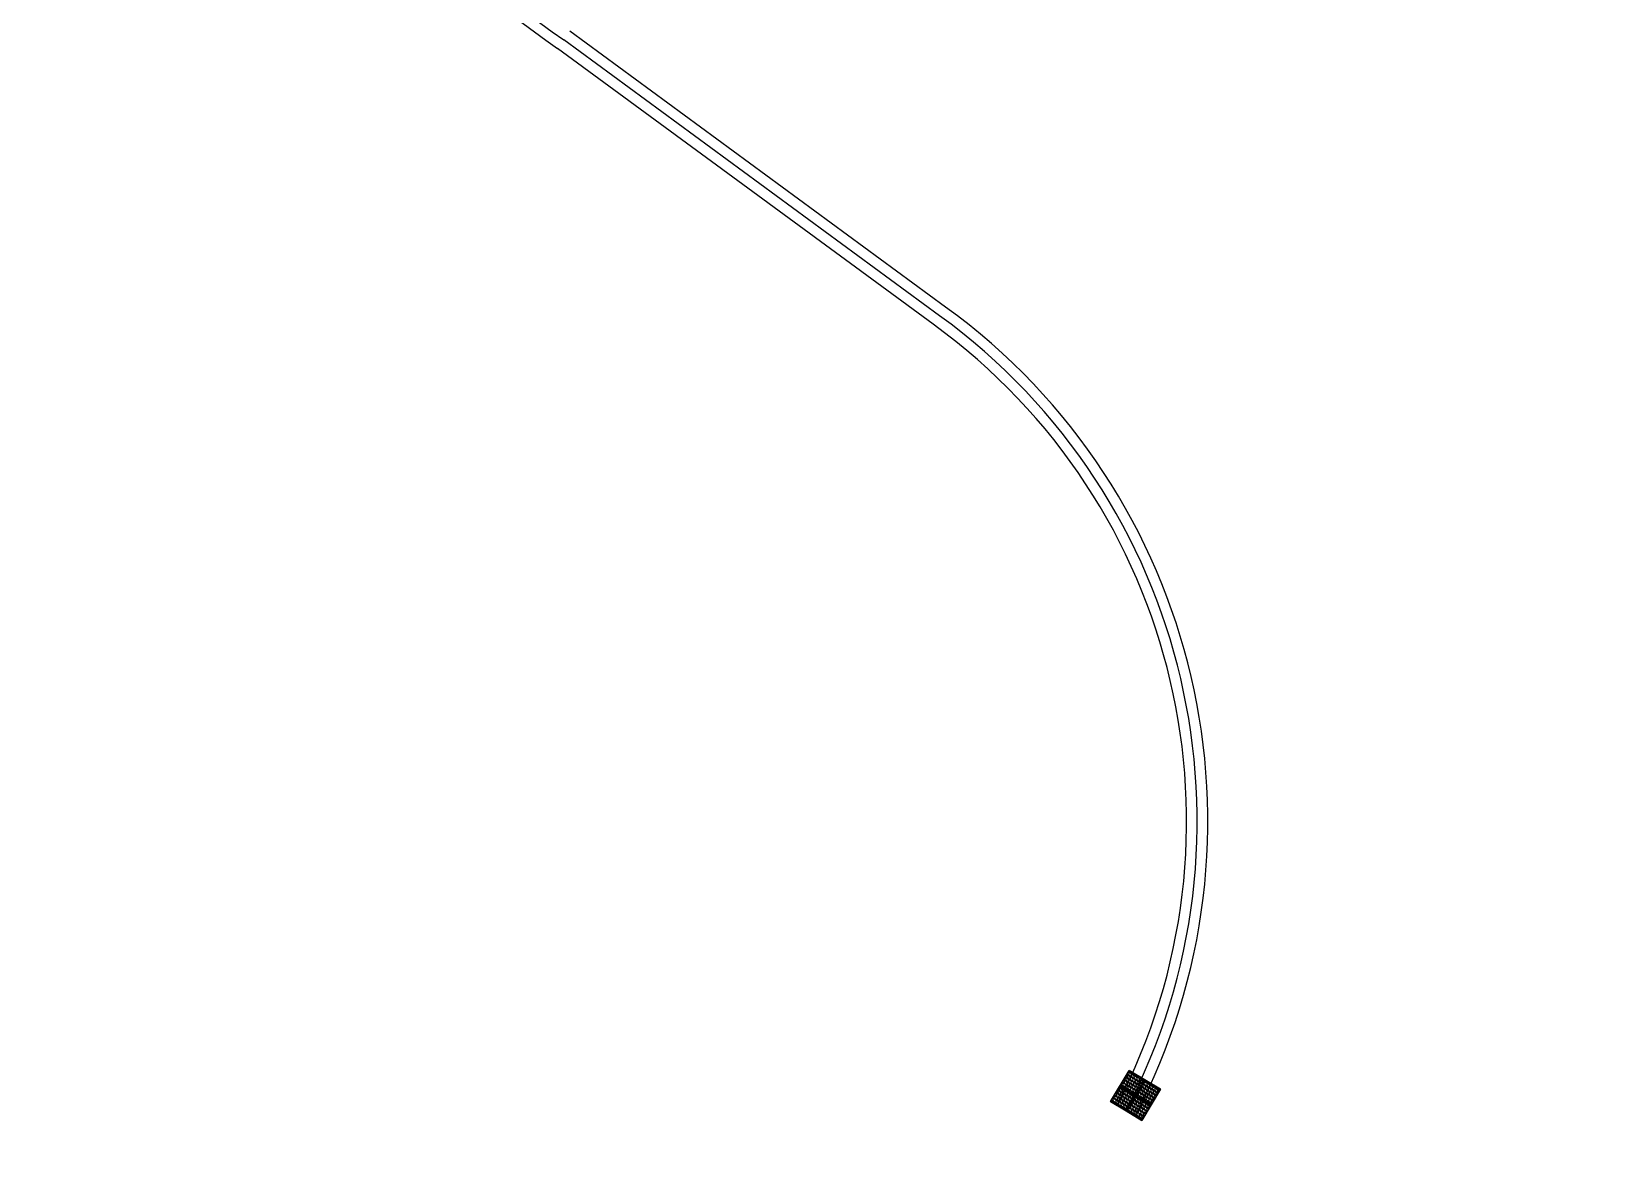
# Model space of a CAD drawing. Header units: millimetres. Extents: x 832728086 to 834530684, y 817551485 to 818349469.
# Drawn here: x 832978277 to 833004076, y 817876257 to 817894649 of the extents above; entities that cross this region are included whole.
import ezdxf

# ---------------------------------------------------------------- set-up
doc = ezdxf.new("R2010")
doc.units = ezdxf.units.MM
doc.header["$LTSCALE"] = 100
doc.layers.add('000-helpline', color=30, linetype='Continuous', lineweight=30, plot=False)
doc.layers.add('000-Tactile-l', color=8, linetype='Continuous')

# ---------------------------------------------------------------- blocks, each defined once
blk = doc.blocks.new('tactile')
at = {"layer": '000-helpline', "ltscale": 0.015}
for points in [[(834142.374, 817931.171), (834142.631, 817931.016), (834142.477, 817930.759), (834142.219, 817930.913)], [(834142.631, 817931.016), (834142.888, 817930.862), (834142.734, 817930.604), (834142.477, 817930.759)], [(834142.219, 817930.913), (834142.477, 817930.759), (834142.322, 817930.502), (834142.065, 817930.656)], [(834142.477, 817930.759), (834142.734, 817930.604), (834142.579, 817930.347), (834142.322, 817930.502)]]:
    blk.add_lwpolyline(points, close=True, dxfattribs=at)
at = {"layer": '000-Tactile-l', "ltscale": 5e-05}
for p, q in [((834139.346, 817943.757), (834133.151, 817948.305)), ((834139.243, 817943.616), (834133.049, 817948.163)), ((834139.14, 817943.474), (834132.947, 817948.021))]:
    blk.add_line(p, q, dxfattribs=at)
at = {"layer": '000-Tactile-l'}
blk.add_lwpolyline([(834142.065, 817930.656), (834142.374, 817931.171), (834142.888, 817930.862), (834142.579, 817930.347)], close=True, dxfattribs=at)
at = {"layer": '000-Tactile-l', "ltscale": 0.015}
for centre, radius in [((834142.305, 817931.008), 0.0175), ((834142.305, 817931.008), 0.0125), ((834142.331, 817931.051), 0.0175), ((834142.331, 817931.051), 0.0125), ((834142.357, 817931.093), 0.0175), ((834142.357, 817931.093), 0.0125), ((834142.374, 817931.025), 0.0175), ((834142.374, 817931.025), 0.0125), ((834142.383, 817931.136), 0.0175), ((834142.383, 817931.136), 0.0125), ((834142.4, 817931.068), 0.0175), ((834142.4, 817931.068), 0.0125), ((834142.417, 817930.999), 0.0175), ((834142.417, 817930.999), 0.0125), ((834142.425, 817931.11), 0.0175), ((834142.425, 817931.11), 0.0125), ((834142.443, 817931.042), 0.0175), ((834142.443, 817931.042), 0.0125), ((834142.468, 817931.085), 0.0175), ((834142.468, 817931.085), 0.0125), ((834142.485, 817931.016), 0.0175), ((834142.485, 817931.016), 0.0125), ((834142.511, 817931.059), 0.0175), ((834142.511, 817931.059), 0.0125), ((834142.528, 817930.99), 0.0175), ((834142.554, 817931.033), 0.0175), ((834142.554, 817931.033), 0.0125), ((834142.597, 817931.007), 0.0175), ((834142.597, 817931.007), 0.0125), ((834142.151, 817930.751), 0.0175), ((834142.151, 817930.751), 0.0125), ((834142.177, 817930.793), 0.0175), ((834142.177, 817930.793), 0.0125), ((834142.202, 817930.836), 0.0175), ((834142.202, 817930.836), 0.0125), ((834142.219, 817930.768), 0.0175), ((834142.219, 817930.768), 0.0125), ((834142.228, 817930.879), 0.0175), ((834142.228, 817930.879), 0.0125), ((834142.245, 817930.81), 0.0175), ((834142.245, 817930.81), 0.0125), ((834142.254, 817930.922), 0.0175), ((834142.254, 817930.922), 0.0125), ((834142.262, 817930.742), 0.0175), ((834142.262, 817930.742), 0.0125), ((834142.271, 817930.853), 0.0175), ((834142.271, 817930.853), 0.0125), ((834142.28, 817930.965), 0.0175), ((834142.28, 817930.965), 0.0125), ((834142.288, 817930.785), 0.0175), ((834142.288, 817930.785), 0.0125), ((834142.297, 817930.896), 0.0175), ((834142.297, 817930.896), 0.0125), ((834142.314, 817930.828), 0.0175), ((834142.314, 817930.828), 0.0125), ((834142.322, 817930.939), 0.0175), ((834142.322, 817930.939), 0.0125), ((834142.331, 817930.759), 0.0175), ((834142.331, 817930.759), 0.0125), ((834142.339, 817930.87), 0.0175), ((834142.339, 817930.87), 0.0125), ((834142.348, 817930.982), 0.0175), ((834142.348, 817930.982), 0.0125), ((834142.357, 817930.802), 0.0175), ((834142.357, 817930.802), 0.0125), ((834142.365, 817930.913), 0.0175), ((834142.365, 817930.913), 0.0125), ((834142.374, 817930.733), 0.0175), ((834142.382, 817930.845), 0.0175), ((834142.382, 817930.845), 0.0125), ((834142.391, 817930.956), 0.0175), ((834142.391, 817930.956), 0.0125), ((834142.399, 817930.776), 0.0175), ((834142.399, 817930.776), 0.0125), ((834142.408, 817930.888), 0.0175), ((834142.408, 817930.888), 0.0125), ((834142.425, 817930.819), 0.0175), ((834142.425, 817930.819), 0.0125), ((834142.434, 817930.93), 0.0175), ((834142.434, 817930.93), 0.0125), ((834142.442, 817930.75), 0.0175), ((834142.442, 817930.75), 0.0125), ((834142.451, 817930.862), 0.0175), ((834142.451, 817930.862), 0.0125), ((834142.46, 817930.973), 0.0175), ((834142.46, 817930.973), 0.0125), ((834142.468, 817930.793), 0.0175), ((834142.468, 817930.793), 0.0125), ((834142.477, 817930.905), 0.0175), ((834142.477, 817930.905), 0.0125), ((834142.494, 817930.836), 0.0175), ((834142.494, 817930.836), 0.0125), ((834142.502, 817930.948), 0.0175), ((834142.502, 817930.948), 0.0125), ((834142.511, 817930.767), 0.0175), ((834142.511, 817930.767), 0.0125), ((834142.52, 817930.879), 0.0175), ((834142.52, 817930.879), 0.0125), ((834142.528, 817930.99), 0.0125), ((834142.537, 817930.81), 0.0175), ((834142.537, 817930.81), 0.0125), ((834142.545, 817930.922), 0.0175), ((834142.545, 817930.922), 0.0125), ((834142.554, 817930.742), 0.0175), ((834142.554, 817930.742), 0.0125), ((834142.562, 817930.853), 0.0175), ((834142.562, 817930.853), 0.0125), ((834142.571, 817930.965), 0.0175), ((834142.571, 817930.965), 0.0125), ((834142.58, 817930.785), 0.0175), ((834142.58, 817930.785), 0.0125), ((834142.588, 817930.896), 0.0175), ((834142.588, 817930.896), 0.0125), ((834142.605, 817930.827), 0.0175), ((834142.605, 817930.827), 0.0125), ((834142.614, 817930.939), 0.0175), ((834142.614, 817930.939), 0.0125), ((834142.622, 817930.759), 0.0175), ((834142.622, 817930.759), 0.0125), ((834142.631, 817930.87), 0.0175), ((834142.631, 817930.87), 0.0125), ((834142.64, 817930.982), 0.0175), ((834142.64, 817930.982), 0.0125), ((834142.648, 817930.802), 0.0175), ((834142.648, 817930.802), 0.0125), ((834142.657, 817930.913), 0.0175), ((834142.657, 817930.913), 0.0125), ((834142.665, 817930.733), 0.0175), ((834142.674, 817930.844), 0.0175), ((834142.674, 817930.844), 0.0125), ((834142.683, 817930.956), 0.0175), ((834142.683, 817930.956), 0.0125), ((834142.691, 817930.776), 0.0175), ((834142.691, 817930.776), 0.0125), ((834142.7, 817930.887), 0.0175), ((834142.7, 817930.887), 0.0125), ((834142.717, 817930.819), 0.0175), ((834142.717, 817930.819), 0.0125), ((834142.725, 817930.93), 0.0175), ((834142.725, 817930.93), 0.0125), ((834142.734, 817930.75), 0.0175), ((834142.734, 817930.75), 0.0125), ((834142.743, 817930.862), 0.0175), ((834142.743, 817930.862), 0.0125), ((834142.76, 817930.793), 0.0175), ((834142.76, 817930.793), 0.0125), ((834142.768, 817930.904), 0.0175), ((834142.768, 817930.904), 0.0125), ((834142.785, 817930.836), 0.0175), ((834142.785, 817930.836), 0.0125), ((834142.802, 817930.767), 0.0175), ((834142.802, 817930.767), 0.0125), ((834142.811, 817930.879), 0.0175), ((834142.811, 817930.879), 0.0125), ((834142.828, 817930.81), 0.0175), ((834142.828, 817930.81), 0.0125), ((834142.854, 817930.853), 0.0175), ((834142.854, 817930.853), 0.0125), ((834142.099, 817930.665), 0.0175), ((834142.099, 817930.665), 0.0125), ((834142.125, 817930.708), 0.0175), ((834142.125, 817930.708), 0.0125), ((834142.142, 817930.639), 0.0175), ((834142.142, 817930.639), 0.0125), ((834142.168, 817930.682), 0.0175), ((834142.168, 817930.682), 0.0125), ((834142.185, 817930.613), 0.0175), ((834142.185, 817930.613), 0.0125), ((834142.194, 817930.725), 0.0175), ((834142.194, 817930.725), 0.0125), ((834142.211, 817930.656), 0.0175), ((834142.211, 817930.656), 0.0125), ((834142.228, 817930.588), 0.0175), ((834142.228, 817930.588), 0.0125), ((834142.236, 817930.699), 0.0175), ((834142.236, 817930.699), 0.0125), ((834142.254, 817930.63), 0.0175), ((834142.254, 817930.63), 0.0125), ((834142.271, 817930.562), 0.0175), ((834142.271, 817930.562), 0.0125), ((834142.279, 817930.673), 0.0175), ((834142.279, 817930.673), 0.0125), ((834142.296, 817930.605), 0.0175), ((834142.296, 817930.605), 0.0125), ((834142.305, 817930.716), 0.0175), ((834142.305, 817930.716), 0.0125), ((834142.314, 817930.536), 0.0175), ((834142.314, 817930.536), 0.0125), ((834142.322, 817930.647), 0.0175), ((834142.322, 817930.647), 0.0125), ((834142.339, 817930.579), 0.0175), ((834142.339, 817930.579), 0.0125), ((834142.348, 817930.69), 0.0175), ((834142.348, 817930.69), 0.0125), ((834142.356, 817930.51), 0.0175), ((834142.356, 817930.51), 0.0125), ((834142.365, 817930.622), 0.0175), ((834142.365, 817930.622), 0.0125), ((834142.374, 817930.733), 0.0125), ((834142.382, 817930.553), 0.0175), ((834142.382, 817930.553), 0.0125), ((834142.391, 817930.665), 0.0175), ((834142.391, 817930.665), 0.0125), ((834142.399, 817930.485), 0.0175), ((834142.399, 817930.485), 0.0125), ((834142.408, 817930.596), 0.0175), ((834142.408, 817930.596), 0.0125), ((834142.417, 817930.707), 0.0175), ((834142.417, 817930.707), 0.0125), ((834142.425, 817930.527), 0.0175), ((834142.425, 817930.527), 0.0125), ((834142.434, 817930.639), 0.0175), ((834142.434, 817930.639), 0.0125), ((834142.451, 817930.57), 0.0175), ((834142.451, 817930.57), 0.0125), ((834142.459, 817930.682), 0.0175), ((834142.459, 817930.682), 0.0125), ((834142.468, 817930.502), 0.0175), ((834142.468, 817930.502), 0.0125), ((834142.477, 817930.613), 0.0175), ((834142.477, 817930.613), 0.0125), ((834142.485, 817930.725), 0.0175), ((834142.485, 817930.725), 0.0125), ((834142.494, 817930.544), 0.0175), ((834142.494, 817930.544), 0.0125), ((834142.502, 817930.656), 0.0175), ((834142.502, 817930.656), 0.0125), ((834142.511, 817930.476), 0.0175), ((834142.511, 817930.476), 0.0125), ((834142.519, 817930.587), 0.0175), ((834142.519, 817930.587), 0.0125), ((834142.528, 817930.699), 0.0175), ((834142.528, 817930.699), 0.0125), ((834142.536, 817930.519), 0.0175), ((834142.536, 817930.519), 0.0125), ((834142.545, 817930.63), 0.0175), ((834142.545, 817930.63), 0.0125), ((834142.562, 817930.562), 0.0175), ((834142.562, 817930.562), 0.0125), ((834142.571, 817930.673), 0.0175), ((834142.571, 817930.673), 0.0125), ((834142.579, 817930.493), 0.0175), ((834142.579, 817930.493), 0.0125), ((834142.588, 817930.604), 0.0175), ((834142.588, 817930.604), 0.0125), ((834142.597, 817930.716), 0.0175), ((834142.597, 817930.716), 0.0125), ((834142.605, 817930.536), 0.0175), ((834142.605, 817930.536), 0.0125), ((834142.614, 817930.647), 0.0175), ((834142.614, 817930.647), 0.0125), ((834142.631, 817930.579), 0.0175), ((834142.631, 817930.579), 0.0125), ((834142.64, 817930.69), 0.0175), ((834142.64, 817930.69), 0.0125), ((834142.648, 817930.51), 0.0175), ((834142.648, 817930.51), 0.0125), ((834142.657, 817930.622), 0.0175), ((834142.657, 817930.622), 0.0125), ((834142.665, 817930.733), 0.0125), ((834142.674, 817930.553), 0.0175), ((834142.674, 817930.553), 0.0125), ((834142.682, 817930.664), 0.0175), ((834142.682, 817930.664), 0.0125), ((834142.699, 817930.596), 0.0175), ((834142.699, 817930.596), 0.0125), ((834142.708, 817930.707), 0.0175), ((834142.708, 817930.707), 0.0125), ((834142.725, 817930.639), 0.0175), ((834142.725, 817930.639), 0.0125), ((834142.751, 817930.682), 0.0175), ((834142.751, 817930.682), 0.0125), ((834142.777, 817930.724), 0.0175), ((834142.777, 817930.724), 0.0125), ((834142.442, 817930.459), 0.0175), ((834142.442, 817930.459), 0.0125), ((834142.485, 817930.433), 0.0175), ((834142.485, 817930.433), 0.0125), ((834142.528, 817930.407), 0.0175), ((834142.528, 817930.407), 0.0125), ((834142.554, 817930.45), 0.0175), ((834142.554, 817930.45), 0.0125), ((834142.571, 817930.382), 0.0175), ((834142.571, 817930.382), 0.0125), ((834142.596, 817930.424), 0.0175), ((834142.596, 817930.424), 0.0125), ((834142.622, 817930.467), 0.0175), ((834142.622, 817930.467), 0.0125)]:
    blk.add_circle(centre, radius, dxfattribs=at)
at = {"layer": '000-Tactile-l', "ltscale": 5e-05}
for centre, radius, start, end in [((834144.35, 817964.334), 19.728, 213.4312, 235.0532), ((834144.35, 817964.334), 19.903, 213.4312, 235.0473), ((834133.199, 817935.282), 10.47, 332.2946, 54.047), ((834133.199, 817935.282), 10.12, 332.4087, 54.0528), ((834133.199, 817935.282), 10.295, 332.3507, 54.0499)]:
    blk.add_arc(centre, radius, start, end, dxfattribs=at)

msp = doc.modelspace()

# ---------------------------------------------------------------- linework, layer by layer
at = {"ltscale": 5}
msp.add_circle((833186042.1669, 817950476.993), 398992.1588, dxfattribs=at)

# ---------------------------------------------------------------- block references
at = {"layer": '000-Tactile-l', "xscale": 1000, "yscale": 1000, "zscale": 1000}
msp.add_blockref('tactile', (-1145990.4835, -53655.9264), dxfattribs=at)

doc.saveas('drawing.dxf')
